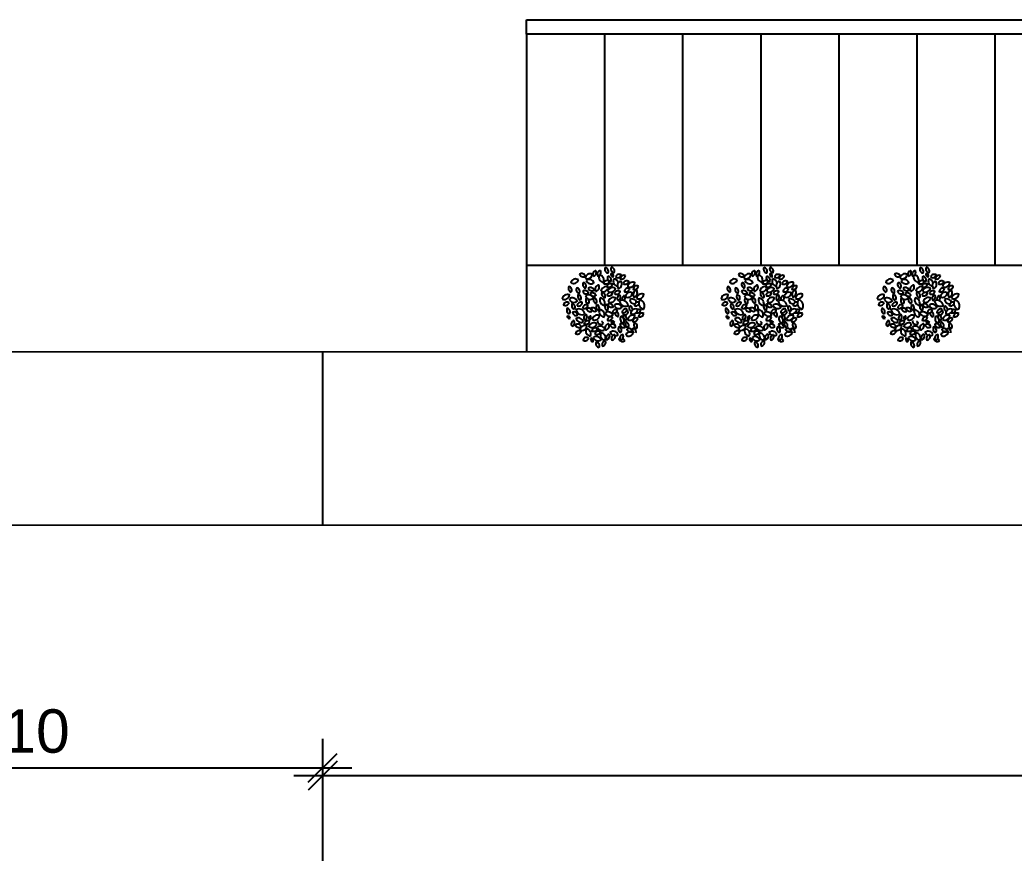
# Model space of a CAD drawing. Header units: inches. Extents: x -422522 to 22891, y -2973 to 414515.
# Drawn here: x 17557.6 to 17901.5, y 8848.5 to 9136.8 of the extents above; entities that cross this region are included whole.
import ezdxf

# ---------------------------------------------------------------- set-up
doc = ezdxf.new("R2010")
doc.units = ezdxf.units.IN
doc.header["$MEASUREMENT"] = 0
doc.layers.get('0').update_dxf_attribs({"lineweight": 25})
doc.layers.add('ARREDAMENTO', color=8, linetype='Continuous', lineweight=18)
doc.styles.get("Standard").update_dxf_attribs({"font": 'Arial.ttf'})
doc.dimstyles.get("Standard").update_dxf_attribs({"dimtxt": 15, "dimasz": 10, "dimexe": 10, "dimexo": 10, "dimgap": 5, "dimtad": 2, "dimtih": 1, "dimtoh": 1, "dimdec": 0, "dimzin": 0, "dimdsep": 46, "dimtxsty": 'Standard', "dimblk": 'OBLIQUE', "dimblk1": 'OBLIQUE', "dimblk2": 'OBLIQUE', "dimcen": 0.09, "dimdle": 10, "dimadec": 0, "dimazin": 0, "dimtfac": 1, "dimtdec": 0, "dimtofl": 0, "dimtmove": 0, "dimatfit": 3, "dimldrblk": 'OBLIQUE', "dimfxl": 1, "dimtolj": 1, "dimtzin": 0, "dimarcsym": 0})

# ---------------------------------------------------------------- blocks, each defined once
blk = doc.blocks.new('_Oblique')
at = {"color": 0, "linetype": 'ByBlock', "lineweight": -2}
blk.add_line((-0.5, -0.5), (0.5, 0.5), dxfattribs=at)
blk = doc.blocks.new('*D48')
at = {"color": 0, "lineweight": -2, "transparency": 16777216}
for p, q in [((17452.41, 8822.19), (17452.41, 8888.05)), ((17662.4, 8822.13), (17662.4, 8888.05)), ((17442.41, 8878.05), (17672.4, 8878.05))]:
    blk.add_line(p, q, dxfattribs=at)
at = {"layer": 'Defpoints', "color": 0, "transparency": 16777216}
for p in [(17662.4, 8878.05), (17452.41, 8812.19), (17662.4, 8812.13)]:
    blk.add_point(p, dxfattribs=at)
at = {"color": 0, "lineweight": -2, "transparency": 16777216, "xscale": 10, "yscale": 10, "zscale": 10, "rotation": 180}
blk.add_blockref('_Oblique', (17452.41, 8878.05), dxfattribs=at)
at = {"color": 0, "lineweight": -2, "transparency": 16777216, "xscale": 10, "yscale": 10, "zscale": 10}
blk.add_blockref('_Oblique', (17662.4, 8878.05), dxfattribs=at)
at = {"color": 0, "transparency": 16777216, "insert": (17557.41, 8890.66), "char_height": 15, "attachment_point": 5}
blk.add_mtext('\\A1;210', dxfattribs=at)
blk = doc.blocks.new('*D49')
at = {"color": 0, "lineweight": -2, "transparency": 16777216}
for p, q in [((17662.4, 8822.19), (17662.4, 8885.34)), ((18348.86, 8822.13), (18348.86, 8885.34)), ((17652.4, 8875.34), (18358.86, 8875.34))]:
    blk.add_line(p, q, dxfattribs=at)
at = {"layer": 'Defpoints', "color": 0, "transparency": 16777216}
for p in [(18348.86, 8875.34), (17662.4, 8812.19), (18348.86, 8812.13)]:
    blk.add_point(p, dxfattribs=at)
at = {"color": 0, "lineweight": -2, "transparency": 16777216, "xscale": 10, "yscale": 10, "zscale": 10, "rotation": 180}
blk.add_blockref('_Oblique', (17662.4, 8875.34), dxfattribs=at)
at = {"color": 0, "lineweight": -2, "transparency": 16777216, "xscale": 10, "yscale": 10, "zscale": 10}
blk.add_blockref('_Oblique', (18348.86, 8875.34), dxfattribs=at)
at = {"color": 0, "transparency": 16777216, "insert": (18005.63, 8887.94), "char_height": 15, "attachment_point": 5}
blk.add_mtext('\\A1;686', dxfattribs=at)

msp = doc.modelspace()

# ---------------------------------------------------------------- linework, layer by layer
for p, q in [((17732.84, 9131.79), (17732.84, 9136.79)), ((17732.84, 9136.79), (18110.84, 9136.79)), ((17759.84, 9131.79), (17732.84, 9131.79)), ((17732.84, 9131.79), (17732.84, 9021.79)), ((18110.84, 9131.79), (17746.84, 9131.79)), ((17786.84, 9131.79), (17759.84, 9131.79)), ((17759.84, 9131.79), (17759.84, 9051.79)), ((17813.84, 9131.79), (17786.84, 9131.79)), ((17786.84, 9131.79), (17786.84, 9051.79)), ((17840.84, 9131.79), (17813.84, 9131.79)), ((17813.84, 9131.79), (17813.84, 9051.79)), ((17867.84, 9131.79), (17840.84, 9131.79)), ((17840.84, 9131.79), (17840.84, 9051.79)), ((17894.84, 9131.79), (17867.84, 9131.79)), ((17867.84, 9131.79), (17867.84, 9051.79)), ((17921.84, 9131.79), (17894.84, 9131.79)), ((17894.84, 9131.79), (17894.84, 9051.79)), ((18110.84, 9051.79), (17732.84, 9051.79)), ((18952.72, 9021.61), (16925.24, 9022.11)), ((17662.4, 8961.93), (17662.41, 9021.93)), ((19087.56, 8961.58), (16898.53, 8962.12))]:
    msp.add_line(p, q)
at = {"layer": 'ARREDAMENTO', "linetype": 'ByBlock', "lineweight": -3}
for points in [[(17760.06, 9051.08, 0.535384), (17761.1, 9049.26, 0.500203)], [(17762.14, 9051.18, 0.535384), (17763.22, 9049.38, 0.500203)], [(17814.97, 9051.08, 0.535384), (17816.01, 9049.26, 0.500203)], [(17817.05, 9051.18, 0.535384), (17818.13, 9049.38, 0.500203)], [(17868.97, 9051.08, 0.535384), (17870.01, 9049.26, 0.500203)], [(17871.05, 9051.18, 0.535384), (17872.13, 9049.38, 0.500203)], [(17750.82, 9046.83, 0.535384), (17748.22, 9045.9, 0.500203)], [(17751.21, 9048.81, 0.535384), (17753.2, 9048.17, 0.500203)], [(17753.13, 9047.38, 0.535384), (17755.59, 9048.84, 0.500203)], [(17753.5, 9046.67, 0.535384), (17756.19, 9045.86, 0.500203)], [(17755.92, 9048.15, 0.535384), (17756.87, 9050.02, 0.500203)], [(17758.43, 9050.05, 0.535384), (17757.48, 9048.18, 0.500203)], [(17760.99, 9048.1, 0.535384), (17762.07, 9046.3, 0.500203)], [(17762.16, 9049.12, 0.535384), (17762.85, 9047.91, 0.500203)], [(17763.64, 9047.85, 0.535384), (17765.62, 9048.55, 0.500203)], [(17767.1, 9048.31, 0.535384), (17765.3, 9047.24, 0.500203)], [(17805.73, 9046.83, 0.535384), (17803.13, 9045.9, 0.500203)], [(17806.12, 9048.81, 0.535384), (17808.12, 9048.17, 0.500203)], [(17808.05, 9047.38, 0.535384), (17810.5, 9048.84, 0.500203)], [(17808.41, 9046.67, 0.535384), (17811.1, 9045.86, 0.500203)], [(17810.83, 9048.15, 0.535384), (17811.78, 9050.02, 0.500203)], [(17813.34, 9050.05, 0.535384), (17812.39, 9048.18, 0.500203)], [(17815.91, 9048.1, 0.535384), (17816.98, 9046.3, 0.500203)], [(17817.07, 9049.12, 0.535384), (17817.76, 9047.91, 0.500203)], [(17818.56, 9047.85, 0.535384), (17820.53, 9048.55, 0.500203)], [(17822.02, 9048.31, 0.535384), (17820.21, 9047.24, 0.500203)], [(17859.73, 9046.83, 0.535384), (17857.13, 9045.9, 0.500203)], [(17860.12, 9048.81, 0.535384), (17862.12, 9048.17, 0.500203)], [(17862.05, 9047.38, 0.535384), (17864.5, 9048.84, 0.500203)], [(17862.41, 9046.67, 0.535384), (17865.1, 9045.86, 0.500203)], [(17864.83, 9048.15, 0.535384), (17865.78, 9050.02, 0.500203)], [(17867.34, 9050.05, 0.535384), (17866.39, 9048.18, 0.500203)], [(17869.91, 9048.1, 0.535384), (17870.98, 9046.3, 0.500203)], [(17871.07, 9049.12, 0.535384), (17871.76, 9047.91, 0.500203)], [(17872.56, 9047.85, 0.535384), (17874.53, 9048.55, 0.500203)], [(17876.02, 9048.31, 0.535384), (17874.21, 9047.24, 0.500203)], [(17748.29, 9042.6, 0.535384), (17747.53, 9044.55, 0.500203)], [(17751.03, 9042.15, 0.535384), (17750.26, 9044.1, 0.500203)], [(17752.53, 9045.95, 0.535384), (17753.26, 9043.99, 0.500203)], [(17754.22, 9043.98, 0.535384), (17756.22, 9043.33, 0.500203)], [(17756.71, 9042.89, 0.535384), (17757.86, 9045.06, 0.500203)], [(17758.61, 9042.91, 0.535384), (17761.07, 9044.37, 0.500203)], [(17761.51, 9046.37, 0.535384), (17759.55, 9045.62, 0.500203)], [(17760.64, 9044.6, 0.535384), (17762.62, 9045.31, 0.500203)], [(17760.89, 9042.93, 0.535384), (17763.62, 9043.91, 0.500203)], [(17765.49, 9046.43, 0.535384), (17764.65, 9043.83, 0.500203)], [(17766.26, 9045.57, 0.535384), (17768.24, 9046.28, 0.500203)], [(17768.5, 9043.86, 0.535384), (17766.7, 9042.79, 0.500203)], [(17767.85, 9044.44, 0.535384), (17770.31, 9045.9, 0.500203)], [(17770.89, 9043.33, 0.535384), (17770.08, 9040.82, 0.500203)], [(17771.56, 9044.68, 0.535384), (17769.75, 9043.61, 0.500203)], [(17803.21, 9042.6, 0.535384), (17802.44, 9044.55, 0.500203)], [(17805.94, 9042.15, 0.535384), (17805.18, 9044.1, 0.500203)], [(17807.44, 9045.95, 0.535384), (17808.18, 9043.99, 0.500203)], [(17809.13, 9043.98, 0.535384), (17811.13, 9043.33, 0.500203)], [(17811.62, 9042.89, 0.535384), (17812.78, 9045.06, 0.500203)], [(17813.52, 9042.91, 0.535384), (17815.98, 9044.37, 0.500203)], [(17816.42, 9046.37, 0.535384), (17814.46, 9045.62, 0.500203)], [(17815.56, 9044.6, 0.535384), (17817.53, 9045.31, 0.500203)], [(17815.81, 9042.93, 0.535384), (17818.53, 9043.91, 0.500203)], [(17820.4, 9046.43, 0.535384), (17819.56, 9043.83, 0.500203)], [(17821.17, 9045.57, 0.535384), (17823.15, 9046.28, 0.500203)], [(17823.41, 9043.86, 0.535384), (17821.61, 9042.79, 0.500203)], [(17822.77, 9044.44, 0.535384), (17825.22, 9045.9, 0.500203)], [(17825.81, 9043.33, 0.535384), (17825, 9040.82, 0.500203)], [(17826.47, 9044.68, 0.535384), (17824.67, 9043.61, 0.500203)], [(17857.21, 9042.6, 0.535384), (17856.44, 9044.55, 0.500203)], [(17859.94, 9042.15, 0.535384), (17859.18, 9044.1, 0.500203)], [(17861.44, 9045.95, 0.535384), (17862.18, 9043.99, 0.500203)], [(17863.13, 9043.98, 0.535384), (17865.13, 9043.33, 0.500203)], [(17865.62, 9042.89, 0.535384), (17866.78, 9045.06, 0.500203)], [(17867.52, 9042.91, 0.535384), (17869.98, 9044.37, 0.500203)], [(17870.42, 9046.37, 0.535384), (17868.46, 9045.62, 0.500203)], [(17869.56, 9044.6, 0.535384), (17871.53, 9045.31, 0.500203)], [(17869.81, 9042.93, 0.535384), (17872.53, 9043.91, 0.500203)], [(17874.4, 9046.43, 0.535384), (17873.56, 9043.83, 0.500203)], [(17875.17, 9045.57, 0.535384), (17877.15, 9046.28, 0.500203)], [(17877.41, 9043.86, 0.535384), (17875.61, 9042.79, 0.500203)], [(17876.77, 9044.44, 0.535384), (17879.22, 9045.9, 0.500203)], [(17879.81, 9043.33, 0.535384), (17879, 9040.82, 0.500203)], [(17880.47, 9044.68, 0.535384), (17878.67, 9043.61, 0.500203)], [(17745.23, 9040.2, 0.535384), (17747.69, 9041.65, 0.500203)], [(17747.69, 9040.26, 0.535384), (17750.38, 9039.45, 0.500203)], [(17751.55, 9039.81, 0.535384), (17750.78, 9041.77, 0.500203)], [(17752.29, 9042.9, 0.535384), (17754.29, 9042.29, 0.500203)], [(17753.3, 9041.3, 0.535384), (17755.99, 9040.49, 0.500203)], [(17754.3, 9038.55, 0.535384), (17753.53, 9040.5, 0.500203)], [(17754.89, 9042.1, 0.535384), (17756.9, 9041.5, 0.500203)], [(17756.93, 9038.67, 0.535384), (17756.2, 9040.64, 0.500203)], [(17758.35, 9040.58, 0.535384), (17759.86, 9038.05, 0.500203)], [(17758.95, 9042.52, 0.535384), (17760.03, 9040.72, 0.500203)], [(17760.66, 9041.51, 0.535384), (17762.62, 9042.26, 0.500203)], [(17761.17, 9039.21, 0.535384), (17763.63, 9040.67, 0.500203)], [(17763.22, 9042.1, 0.535384), (17765.2, 9042.81, 0.500203)], [(17765.15, 9041.69, 0.535384), (17764.5, 9039.7, 0.500203)], [(17767.04, 9040.96, 0.535384), (17769.5, 9042.42, 0.500203)], [(17770.96, 9040.42, 0.535384), (17773.42, 9041.87, 0.500203)], [(17773.29, 9036.62, 0.535384), (17772.04, 9039.95, 0.500203)], [(17800.15, 9040.2, 0.535384), (17802.6, 9041.65, 0.500203)], [(17802.6, 9040.26, 0.535384), (17805.29, 9039.45, 0.500203)], [(17806.46, 9039.81, 0.535384), (17805.7, 9041.77, 0.500203)], [(17807.2, 9042.9, 0.535384), (17809.21, 9042.29, 0.500203)], [(17808.22, 9041.3, 0.535384), (17810.91, 9040.49, 0.500203)], [(17809.21, 9038.55, 0.535384), (17808.45, 9040.5, 0.500203)], [(17809.81, 9042.1, 0.535384), (17811.81, 9041.5, 0.500203)], [(17811.85, 9038.67, 0.535384), (17811.11, 9040.64, 0.500203)], [(17813.26, 9040.58, 0.535384), (17814.77, 9038.05, 0.500203)], [(17813.87, 9042.52, 0.535384), (17814.94, 9040.72, 0.500203)], [(17815.57, 9041.51, 0.535384), (17817.53, 9042.26, 0.500203)], [(17816.09, 9039.21, 0.535384), (17818.54, 9040.67, 0.500203)], [(17818.14, 9042.1, 0.535384), (17820.11, 9042.81, 0.500203)], [(17820.06, 9041.69, 0.535384), (17819.42, 9039.7, 0.500203)], [(17821.96, 9040.96, 0.535384), (17824.42, 9042.42, 0.500203)], [(17825.88, 9040.42, 0.535384), (17828.33, 9041.87, 0.500203)], [(17828.2, 9036.62, 0.535384), (17826.95, 9039.95, 0.500203)], [(17854.15, 9040.2, 0.535384), (17856.6, 9041.65, 0.500203)], [(17856.6, 9040.26, 0.535384), (17859.29, 9039.45, 0.500203)], [(17860.46, 9039.81, 0.535384), (17859.7, 9041.77, 0.500203)], [(17861.2, 9042.9, 0.535384), (17863.21, 9042.29, 0.500203)], [(17862.22, 9041.3, 0.535384), (17864.91, 9040.49, 0.500203)], [(17863.21, 9038.55, 0.535384), (17862.45, 9040.5, 0.500203)], [(17863.81, 9042.1, 0.535384), (17865.81, 9041.5, 0.500203)], [(17865.85, 9038.67, 0.535384), (17865.11, 9040.64, 0.500203)], [(17867.26, 9040.58, 0.535384), (17868.77, 9038.05, 0.500203)], [(17867.87, 9042.52, 0.535384), (17868.94, 9040.72, 0.500203)], [(17869.57, 9041.51, 0.535384), (17871.53, 9042.26, 0.500203)], [(17870.09, 9039.21, 0.535384), (17872.54, 9040.67, 0.500203)], [(17872.14, 9042.1, 0.535384), (17874.11, 9042.81, 0.500203)], [(17874.06, 9041.69, 0.535384), (17873.42, 9039.7, 0.500203)], [(17875.96, 9040.96, 0.535384), (17878.42, 9042.42, 0.500203)], [(17879.88, 9040.42, 0.535384), (17882.33, 9041.87, 0.500203)], [(17882.2, 9036.62, 0.535384), (17880.95, 9039.95, 0.500203)], [(17747.6, 9038.92, 0.535384), (17745.63, 9038.21, 0.500203)], [(17747.7, 9035.07, 0.535384), (17746.94, 9037.02, 0.500203)], [(17749.46, 9036.68, 0.535384), (17748.69, 9038.63, 0.500203)], [(17753.02, 9034.97, 0.535384), (17749.99, 9036.58, 0.500203)], [(17750.34, 9037.91, 0.535384), (17752.13, 9039, 0.500203)], [(17752.31, 9037.05, 0.535384), (17754.1, 9038.15, 0.500203)], [(17755.48, 9035.96, 0.535384), (17753.63, 9036.94, 0.500203)], [(17757.05, 9036.08, 0.535384), (17755.2, 9037.06, 0.500203)], [(17757.23, 9038.28, 0.535384), (17757.78, 9036.25, 0.500203)], [(17759.67, 9033.99, 0.535384), (17758.16, 9036.51, 0.500203)], [(17760.78, 9036.29, 0.535384), (17760.24, 9038.31, 0.500203)], [(17760.97, 9038.49, 0.535384), (17762.82, 9037.5, 0.500203)], [(17764.33, 9036.5, 0.535384), (17762.52, 9035.43, 0.500203)], [(17763.16, 9038.12, 0.535384), (17765.85, 9037.31, 0.500203)], [(17765, 9039.59, 0.535384), (17768.03, 9037.98, 0.500203)], [(17767.67, 9036.66, 0.535384), (17765.89, 9035.56, 0.500203)], [(17771.37, 9036.63, 0.535384), (17768.91, 9035.17, 0.500203)], [(17802.52, 9038.92, 0.535384), (17800.54, 9038.21, 0.500203)], [(17802.62, 9035.07, 0.535384), (17801.85, 9037.02, 0.500203)], [(17804.37, 9036.68, 0.535384), (17803.61, 9038.63, 0.500203)], [(17807.93, 9034.97, 0.535384), (17804.9, 9036.58, 0.500203)], [(17805.26, 9037.91, 0.535384), (17807.05, 9039, 0.500203)], [(17807.22, 9037.05, 0.535384), (17809.01, 9038.15, 0.500203)], [(17810.39, 9035.96, 0.535384), (17808.54, 9036.94, 0.500203)], [(17811.97, 9036.08, 0.535384), (17810.12, 9037.06, 0.500203)], [(17812.15, 9038.28, 0.535384), (17812.69, 9036.25, 0.500203)], [(17814.58, 9033.99, 0.535384), (17813.07, 9036.51, 0.500203)], [(17815.7, 9036.29, 0.535384), (17815.15, 9038.31, 0.500203)], [(17815.88, 9038.49, 0.535384), (17817.73, 9037.5, 0.500203)], [(17819.24, 9036.5, 0.535384), (17817.44, 9035.43, 0.500203)], [(17818.07, 9038.12, 0.535384), (17820.76, 9037.31, 0.500203)], [(17819.91, 9039.59, 0.535384), (17822.94, 9037.98, 0.500203)], [(17822.59, 9036.66, 0.535384), (17820.8, 9035.56, 0.500203)], [(17826.29, 9036.63, 0.535384), (17823.83, 9035.17, 0.500203)], [(17856.52, 9038.92, 0.535384), (17854.54, 9038.21, 0.500203)], [(17856.62, 9035.07, 0.535384), (17855.85, 9037.02, 0.500203)], [(17858.37, 9036.68, 0.535384), (17857.61, 9038.63, 0.500203)], [(17861.93, 9034.97, 0.535384), (17858.9, 9036.58, 0.500203)], [(17859.26, 9037.91, 0.535384), (17861.05, 9039, 0.500203)], [(17861.22, 9037.05, 0.535384), (17863.01, 9038.15, 0.500203)], [(17864.39, 9035.96, 0.535384), (17862.54, 9036.94, 0.500203)], [(17865.97, 9036.08, 0.535384), (17864.12, 9037.06, 0.500203)], [(17866.15, 9038.28, 0.535384), (17866.69, 9036.25, 0.500203)], [(17868.58, 9033.99, 0.535384), (17867.07, 9036.51, 0.500203)], [(17869.7, 9036.29, 0.535384), (17869.15, 9038.31, 0.500203)], [(17869.88, 9038.49, 0.535384), (17871.73, 9037.5, 0.500203)], [(17873.24, 9036.5, 0.535384), (17871.44, 9035.43, 0.500203)], [(17872.07, 9038.12, 0.535384), (17874.76, 9037.31, 0.500203)], [(17873.91, 9039.59, 0.535384), (17876.94, 9037.98, 0.500203)], [(17876.59, 9036.66, 0.535384), (17874.8, 9035.56, 0.500203)], [(17880.29, 9036.63, 0.535384), (17877.83, 9035.17, 0.500203)], [(17747.98, 9033.6, 0.535384), (17746.95, 9034.15, 0.500203)], [(17750.59, 9034.62, 0.535384), (17748.74, 9035.61, 0.500203)], [(17752.41, 9032.27, 0.535384), (17750.06, 9033.51, 0.500203)], [(17752.87, 9032.87, 0.535384), (17753.52, 9034.87, 0.500203)], [(17754.56, 9033.09, 0.535384), (17754.98, 9034.4, 0.500203)], [(17755.63, 9033.1, 0.535384), (17758.09, 9034.56, 0.500203)], [(17760.03, 9035.44, 0.535384), (17762.72, 9034.62, 0.500203)], [(17762.61, 9033.95, 0.535384), (17760.81, 9032.88, 0.500203)], [(17765.51, 9034.33, 0.535384), (17766.43, 9031.88, 0.500203)], [(17766.47, 9034.75, 0.535384), (17767.23, 9032.8, 0.500203)], [(17767.85, 9033.02, 0.535384), (17770.3, 9034.47, 0.500203)], [(17771.38, 9033.54, 0.535384), (17769.58, 9032.47, 0.500203)], [(17773.43, 9035.24, 0.535384), (17771.63, 9034.17, 0.500203)], [(17802.9, 9033.6, 0.535384), (17801.86, 9034.15, 0.500203)], [(17805.5, 9034.62, 0.535384), (17803.65, 9035.61, 0.500203)], [(17807.32, 9032.27, 0.535384), (17804.97, 9033.51, 0.500203)], [(17807.79, 9032.87, 0.535384), (17808.43, 9034.87, 0.500203)], [(17809.47, 9033.09, 0.535384), (17809.89, 9034.4, 0.500203)], [(17810.54, 9033.1, 0.535384), (17813, 9034.56, 0.500203)], [(17814.94, 9035.44, 0.535384), (17817.63, 9034.62, 0.500203)], [(17817.53, 9033.95, 0.535384), (17815.72, 9032.88, 0.500203)], [(17820.42, 9034.33, 0.535384), (17821.34, 9031.88, 0.500203)], [(17821.38, 9034.75, 0.535384), (17822.15, 9032.8, 0.500203)], [(17822.76, 9033.02, 0.535384), (17825.22, 9034.47, 0.500203)], [(17826.3, 9033.54, 0.535384), (17824.49, 9032.47, 0.500203)], [(17828.34, 9035.24, 0.535384), (17826.54, 9034.17, 0.500203)], [(17856.9, 9033.6, 0.535384), (17855.86, 9034.15, 0.500203)], [(17859.5, 9034.62, 0.535384), (17857.65, 9035.61, 0.500203)], [(17861.32, 9032.27, 0.535384), (17858.97, 9033.51, 0.500203)], [(17861.79, 9032.87, 0.535384), (17862.43, 9034.87, 0.500203)], [(17863.47, 9033.09, 0.535384), (17863.89, 9034.4, 0.500203)], [(17864.54, 9033.1, 0.535384), (17867, 9034.56, 0.500203)], [(17868.94, 9035.44, 0.535384), (17871.63, 9034.62, 0.500203)], [(17871.53, 9033.95, 0.535384), (17869.72, 9032.88, 0.500203)], [(17874.42, 9034.33, 0.535384), (17875.34, 9031.88, 0.500203)], [(17875.38, 9034.75, 0.535384), (17876.15, 9032.8, 0.500203)], [(17876.76, 9033.02, 0.535384), (17879.22, 9034.47, 0.500203)], [(17880.3, 9033.54, 0.535384), (17878.49, 9032.47, 0.500203)], [(17882.34, 9035.24, 0.535384), (17880.54, 9034.17, 0.500203)], [(17748.57, 9030.81, 0.535384), (17749.21, 9032.8, 0.500203)], [(17751.74, 9030.66, 0.535384), (17749.74, 9031.26, 0.500203)], [(17751.3, 9029.51, 0.535384), (17753.76, 9030.96, 0.500203)], [(17754.79, 9032.46, 0.535384), (17752.82, 9031.76, 0.500203)], [(17754.96, 9027.38, 0.535384), (17753.51, 9029.93, 0.500203)], [(17757.13, 9031.63, 0.535384), (17754.4, 9030.66, 0.500203)], [(17757.38, 9029.96, 0.535384), (17755.4, 9029.26, 0.500203)], [(17757.31, 9030.53, 0.535384), (17760, 9029.72, 0.500203)], [(17761.31, 9031.67, 0.535384), (17760.16, 9029.51, 0.500203)], [(17763.8, 9030.59, 0.535384), (17761.8, 9031.23, 0.500203)], [(17763.41, 9032.05, 0.535384), (17762.18, 9032.45, 0.500203)], [(17765.49, 9028.61, 0.535384), (17764.76, 9030.58, 0.500203)], [(17765.13, 9031.51, 0.535384), (17766.98, 9030.53, 0.500203)], [(17767.29, 9032.33, 0.535384), (17768.03, 9030.37, 0.500203)], [(17769.55, 9029.13, 0.535384), (17767.54, 9029.73, 0.500203)], [(17770.21, 9031.99, 0.535384), (17770.95, 9030.03, 0.500203)], [(17803.48, 9030.81, 0.535384), (17804.13, 9032.8, 0.500203)], [(17806.66, 9030.66, 0.535384), (17804.65, 9031.26, 0.500203)], [(17806.21, 9029.51, 0.535384), (17808.67, 9030.96, 0.500203)], [(17809.71, 9032.46, 0.535384), (17807.73, 9031.76, 0.500203)], [(17809.88, 9027.38, 0.535384), (17808.42, 9029.93, 0.500203)], [(17812.04, 9031.63, 0.535384), (17809.31, 9030.66, 0.500203)], [(17812.29, 9029.96, 0.535384), (17810.32, 9029.26, 0.500203)], [(17812.22, 9030.53, 0.535384), (17814.91, 9029.72, 0.500203)], [(17816.22, 9031.67, 0.535384), (17815.07, 9029.51, 0.500203)], [(17818.71, 9030.59, 0.535384), (17816.72, 9031.23, 0.500203)], [(17818.33, 9032.05, 0.535384), (17817.1, 9032.45, 0.500203)], [(17820.41, 9028.61, 0.535384), (17819.67, 9030.58, 0.500203)], [(17820.05, 9031.51, 0.535384), (17821.9, 9030.53, 0.500203)], [(17822.21, 9032.33, 0.535384), (17822.94, 9030.37, 0.500203)], [(17824.46, 9029.13, 0.535384), (17822.45, 9029.73, 0.500203)], [(17825.13, 9031.99, 0.535384), (17825.86, 9030.03, 0.500203)], [(17857.48, 9030.81, 0.535384), (17858.13, 9032.8, 0.500203)], [(17860.66, 9030.66, 0.535384), (17858.65, 9031.26, 0.500203)], [(17860.21, 9029.51, 0.535384), (17862.67, 9030.96, 0.500203)], [(17863.71, 9032.46, 0.535384), (17861.73, 9031.76, 0.500203)], [(17863.88, 9027.38, 0.535384), (17862.42, 9029.93, 0.500203)], [(17866.04, 9031.63, 0.535384), (17863.31, 9030.66, 0.500203)], [(17866.29, 9029.96, 0.535384), (17864.32, 9029.26, 0.500203)], [(17866.22, 9030.53, 0.535384), (17868.91, 9029.72, 0.500203)], [(17870.22, 9031.67, 0.535384), (17869.07, 9029.51, 0.500203)], [(17872.71, 9030.59, 0.535384), (17870.72, 9031.23, 0.500203)], [(17872.33, 9032.05, 0.535384), (17871.1, 9032.45, 0.500203)], [(17874.41, 9028.61, 0.535384), (17873.67, 9030.58, 0.500203)], [(17874.05, 9031.51, 0.535384), (17875.9, 9030.53, 0.500203)], [(17876.21, 9032.33, 0.535384), (17876.94, 9030.37, 0.500203)], [(17878.46, 9029.13, 0.535384), (17876.45, 9029.73, 0.500203)], [(17879.13, 9031.99, 0.535384), (17879.86, 9030.03, 0.500203)], [(17751.76, 9028.99, 0.535384), (17749.78, 9028.29, 0.500203)], [(17754.37, 9026.71, 0.535384), (17752.4, 9026.01, 0.500203)], [(17755.86, 9025.44, 0.535384), (17755.17, 9026.65, 0.500203)], [(17755.95, 9026.91, 0.535384), (17758.64, 9026.09, 0.500203)], [(17756.51, 9028.2, 0.535384), (17758.47, 9028.94, 0.500203)], [(17760.02, 9025.98, 0.535384), (17758.56, 9028.53, 0.500203)], [(17761.5, 9028.03, 0.535384), (17760.55, 9026.16, 0.500203)], [(17763.41, 9027.86, 0.535384), (17762.42, 9026.01, 0.500203)], [(17765.21, 9026.05, 0.535384), (17766.2, 9027.91, 0.500203)], [(17767.2, 9027.74, 0.535384), (17769.8, 9028.66, 0.500203)], [(17806.67, 9028.99, 0.535384), (17804.7, 9028.29, 0.500203)], [(17809.29, 9026.71, 0.535384), (17807.31, 9026.01, 0.500203)], [(17810.77, 9025.44, 0.535384), (17810.09, 9026.65, 0.500203)], [(17810.87, 9026.91, 0.535384), (17813.55, 9026.09, 0.500203)], [(17811.42, 9028.2, 0.535384), (17813.38, 9028.94, 0.500203)], [(17814.93, 9025.98, 0.535384), (17813.48, 9028.53, 0.500203)], [(17816.42, 9028.03, 0.535384), (17815.47, 9026.16, 0.500203)], [(17818.32, 9027.86, 0.535384), (17817.34, 9026.01, 0.500203)], [(17820.13, 9026.05, 0.535384), (17821.12, 9027.91, 0.500203)], [(17822.11, 9027.74, 0.535384), (17824.72, 9028.66, 0.500203)], [(17860.67, 9028.99, 0.535384), (17858.7, 9028.29, 0.500203)], [(17863.29, 9026.71, 0.535384), (17861.31, 9026.01, 0.500203)], [(17864.77, 9025.44, 0.535384), (17864.09, 9026.65, 0.500203)], [(17864.87, 9026.91, 0.535384), (17867.55, 9026.09, 0.500203)], [(17865.42, 9028.2, 0.535384), (17867.38, 9028.94, 0.500203)], [(17868.93, 9025.98, 0.535384), (17867.48, 9028.53, 0.500203)], [(17870.42, 9028.03, 0.535384), (17869.47, 9026.16, 0.500203)], [(17872.32, 9027.86, 0.535384), (17871.34, 9026.01, 0.500203)], [(17874.13, 9026.05, 0.535384), (17875.12, 9027.91, 0.500203)], [(17876.11, 9027.74, 0.535384), (17878.72, 9028.66, 0.500203)], [(17757.96, 9023.48, 0.535384), (17756.92, 9025.3, 0.500203)], [(17760.11, 9025.76, 0.535384), (17759.16, 9023.89, 0.500203)], [(17812.87, 9023.48, 0.535384), (17811.83, 9025.3, 0.500203)], [(17815.02, 9025.76, 0.535384), (17814.07, 9023.89, 0.500203)], [(17866.87, 9023.48, 0.535384), (17865.83, 9025.3, 0.500203)], [(17869.02, 9025.76, 0.535384), (17868.07, 9023.89, 0.500203)]]:
    msp.add_lwpolyline(points, format="xyb", close=True, dxfattribs=at)
for points in [[(17757.9, 9048.33, 0.485783), (17759.46, 9046.03, 0.46813), (17758.19, 9048.55, 0.535384)], [(17763.06, 9047.19, 0.497857), (17764.3, 9044.66, 0.500203)], [(17764.6, 9045.82, 0.30861), (17763.06, 9047.19, 0.535384)], [(17812.81, 9048.33, 0.485783), (17814.37, 9046.03, 0.46813), (17813.1, 9048.55, 0.535384)], [(17817.97, 9047.19, 0.497857), (17819.22, 9044.66, 0.500203)], [(17819.52, 9045.82, 0.30861), (17817.97, 9047.19, 0.535384)], [(17866.81, 9048.33, 0.485783), (17868.37, 9046.03, 0.46813), (17867.1, 9048.55, 0.535384)], [(17871.97, 9047.19, 0.497857), (17873.22, 9044.66, 0.500203)], [(17873.52, 9045.82, 0.30861), (17871.97, 9047.19, 0.535384)], [(17766.8, 9041.41, 0.427879), (17765.95, 9039.79, 0.500203)], [(17766.61, 9039.68, 0.379729), (17766.8, 9041.41, 0.535384)], [(17770.92, 9039.05, 0.449067), (17768.55, 9040.07, 0.535384)], [(17768.55, 9040.07, 0.411154), (17770.35, 9038.58, 0.500203)], [(17821.71, 9041.41, 0.427879), (17820.86, 9039.79, 0.500203)], [(17821.52, 9039.68, 0.379729), (17821.71, 9041.41, 0.535384)], [(17825.84, 9039.05, 0.449067), (17823.46, 9040.07, 0.535384)], [(17823.46, 9040.07, 0.411154), (17825.27, 9038.58, 0.500203)], [(17875.71, 9041.41, 0.427879), (17874.86, 9039.79, 0.500203)], [(17875.52, 9039.68, 0.379729), (17875.71, 9041.41, 0.535384)], [(17879.84, 9039.05, 0.449067), (17877.46, 9040.07, 0.535384)], [(17877.46, 9040.07, 0.411154), (17879.27, 9038.58, 0.500203)], [(17768.56, 9037.89, 0.493715), (17769.17, 9035.98, 0.500203)], [(17769.5, 9036.37, 0.391787), (17768.56, 9037.89, 0.535384)], [(17771.72, 9039.11, 0.473768), (17770.15, 9037.95, 0.350042), (17771.72, 9038.41, 0.535384)], [(17770.76, 9035.47, 0.439965), (17772.39, 9036.35, 0.209361), (17771.36, 9036.53, 0.535384)], [(17823.47, 9037.89, 0.493715), (17824.08, 9035.98, 0.500203)], [(17824.41, 9036.37, 0.391787), (17823.47, 9037.89, 0.535384)], [(17826.63, 9039.11, 0.473768), (17825.06, 9037.95, 0.350042), (17826.63, 9038.41, 0.535384)], [(17825.67, 9035.47, 0.439965), (17827.31, 9036.35, 0.209361), (17826.27, 9036.53, 0.535384)], [(17877.47, 9037.89, 0.493715), (17878.08, 9035.98, 0.500203)], [(17878.41, 9036.37, 0.391787), (17877.47, 9037.89, 0.535384)], [(17880.63, 9039.11, 0.473768), (17879.06, 9037.95, 0.350042), (17880.63, 9038.41, 0.535384)], [(17879.67, 9035.47, 0.439965), (17881.31, 9036.35, 0.209361), (17880.27, 9036.53, 0.535384)], [(17763.5, 9035.42, 0.382111), (17764.49, 9034.06, 0.410997), (17764.07, 9035.86, 0.535384)], [(17766.48, 9035.47, 0.136045), (17766.27, 9034.83, 0.500203), (17768.07, 9035.9, 0.535384)], [(17768.07, 9035.9, 0.128884), (17767.44, 9036.02, 0.500203)], [(17818.41, 9035.42, 0.382111), (17819.4, 9034.06, 0.410997), (17818.99, 9035.86, 0.535384)], [(17821.39, 9035.47, 0.136045), (17821.18, 9034.83, 0.500203), (17822.98, 9035.9, 0.535384)], [(17822.98, 9035.9, 0.128884), (17822.36, 9036.02, 0.500203)], [(17872.41, 9035.42, 0.382111), (17873.4, 9034.06, 0.410997), (17872.99, 9035.86, 0.535384)], [(17875.39, 9035.47, 0.136045), (17875.18, 9034.83, 0.500203), (17876.98, 9035.9, 0.535384)], [(17876.98, 9035.9, 0.128884), (17876.36, 9036.02, 0.500203)], [(17757.76, 9032.5, 0.076845), (17757.43, 9032.31, 0.500203), (17759.44, 9031.7, 0.535384)], [(17759.44, 9031.7, 0.202478), (17758.81, 9032.45, 0.500203)], [(17769.59, 9030.12, 0.373165), (17770, 9028.52, 0.500203)], [(17770.71, 9028.55, 0.43907), (17769.59, 9030.12, 0.535384)], [(17812.68, 9032.5, 0.076845), (17812.35, 9032.31, 0.500203), (17814.35, 9031.7, 0.535384)], [(17814.35, 9031.7, 0.202478), (17813.73, 9032.45, 0.500203)], [(17824.51, 9030.12, 0.373165), (17824.91, 9028.52, 0.500203)], [(17825.63, 9028.55, 0.43907), (17824.51, 9030.12, 0.535384)], [(17866.68, 9032.5, 0.076845), (17866.35, 9032.31, 0.500203), (17868.35, 9031.7, 0.535384)], [(17868.35, 9031.7, 0.202478), (17867.73, 9032.45, 0.500203)], [(17878.51, 9030.12, 0.373165), (17878.91, 9028.52, 0.500203)], [(17879.63, 9028.55, 0.43907), (17878.51, 9030.12, 0.535384)], [(17764.52, 9027.89, 0.535384), (17761.83, 9028.7, 0.217069), (17762.85, 9027.66, 0.535384)], [(17763.51, 9027.55, 0.155177), (17764.52, 9027.89, 0.535384)], [(17765.09, 9026.56, 0.064212), (17764.82, 9026.4, 0.500203), (17766.81, 9025.75, 0.535384)], [(17766.81, 9025.75, 0.224005), (17766.11, 9026.56, 0.500203)], [(17819.43, 9027.89, 0.535384), (17816.74, 9028.7, 0.217069), (17817.76, 9027.66, 0.535384)], [(17818.42, 9027.55, 0.155177), (17819.43, 9027.89, 0.535384)], [(17820.01, 9026.56, 0.064212), (17819.73, 9026.4, 0.500203), (17821.72, 9025.75, 0.535384)], [(17821.72, 9025.75, 0.224005), (17821.02, 9026.56, 0.500203)], [(17873.43, 9027.89, 0.535384), (17870.74, 9028.7, 0.217069), (17871.76, 9027.66, 0.535384)], [(17872.42, 9027.55, 0.155177), (17873.43, 9027.89, 0.535384)], [(17874.01, 9026.56, 0.064212), (17873.73, 9026.4, 0.500203), (17875.72, 9025.75, 0.535384)], [(17875.72, 9025.75, 0.224005), (17875.02, 9026.56, 0.500203)]]:
    msp.add_lwpolyline(points, format="xyb", dxfattribs=at)

# ---------------------------------------------------------------- dimensions: what is measured, and where the dimension line sits
at = {"color": 2}
for base, p1, p2, picture, middle in [((17662.4, 8878.05), (17452.41, 8812.19), (17662.4, 8812.13), '*D48', (17557.41, 8890.66)), ((18348.86, 8875.34), (17662.4, 8812.19), (18348.86, 8812.13), '*D49', (18005.63, 8887.94))]:
    dim = msp.add_linear_dim(base=base, p1=p1, p2=p2, dimstyle='Standard', dxfattribs=at)
    dim.commit()
    dim.dimension.update_dxf_attribs({"geometry": picture, "text_midpoint": middle})

doc.saveas('drawing.dxf')
